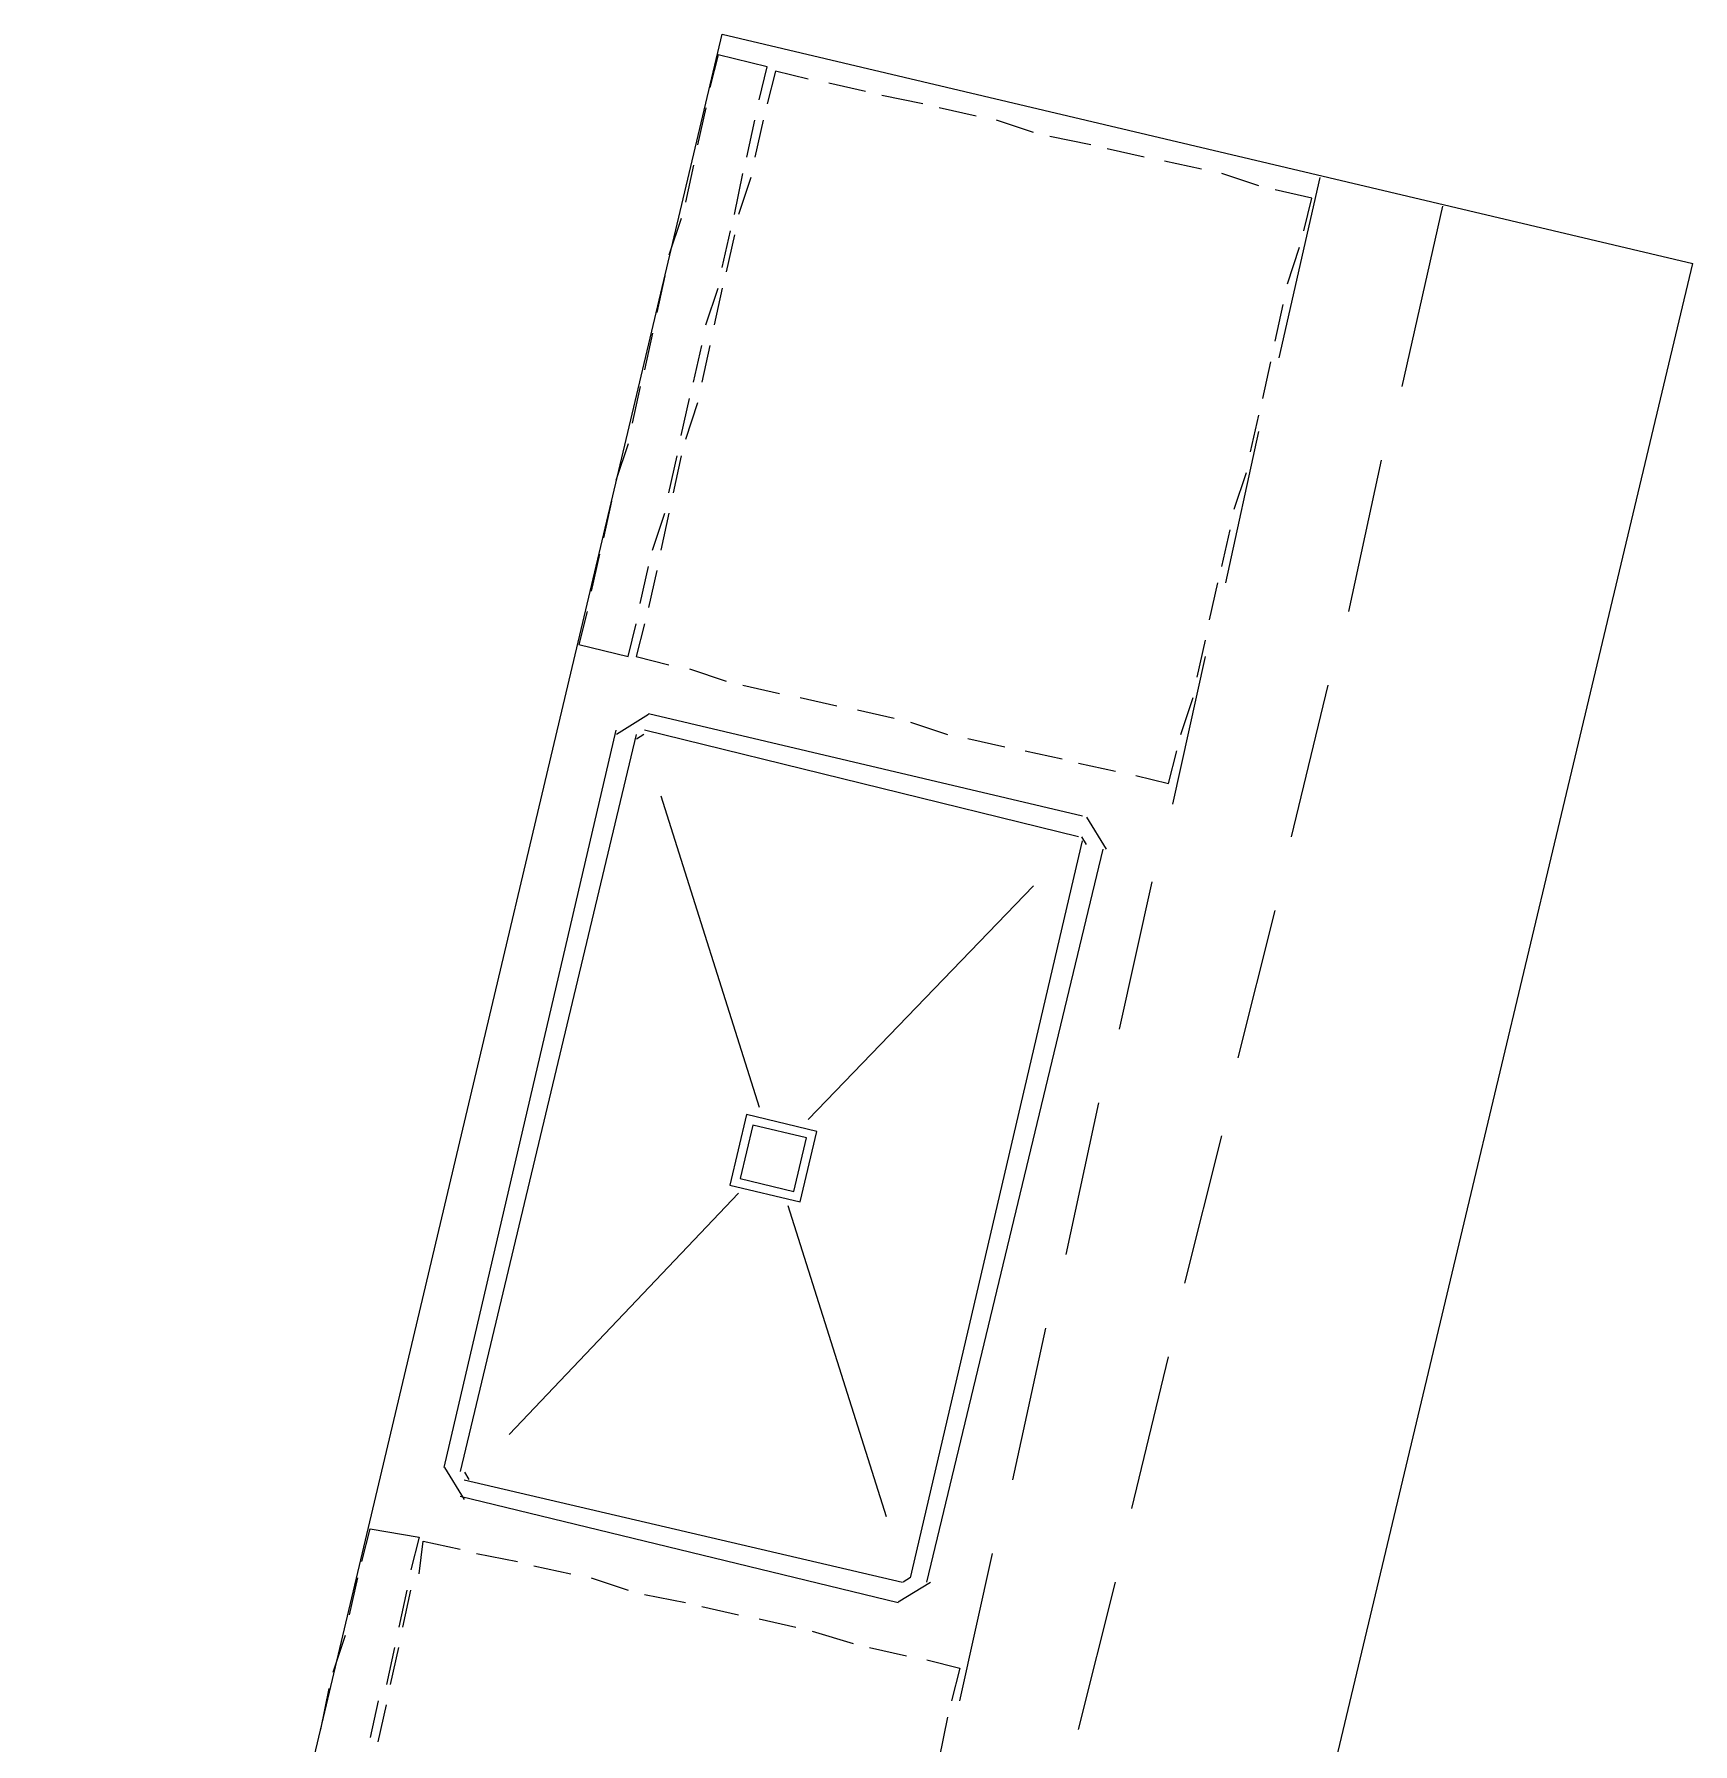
# Model space of a CAD drawing. Header units: feet. Extents: x -84 to 198, y -22 to 181.
# Drawn here: x 66.4 to 71.8, y 23.81 to 29.38 of the extents above; entities that cross this region are included whole.
import ezdxf

# ---------------------------------------------------------------- set-up
doc = ezdxf.new("R2010")
doc.units = ezdxf.units.FT
doc.layers.add('A-LINEA', color=7, linetype='CONTINUOUS')

msp = doc.modelspace()

# ---------------------------------------------------------------- linework, layer by layer
at = {"layer": 'A-LINEA'}
for p, q in [((66.4, 19.9244), (68.64, 29.3778)), ((68.64, 29.3778), (71.8, 28.6311)), ((69.1067, 29.1911), (68.9867, 29.2178)), ((69.2933, 29.1511), (69.16, 29.1778)), ((68.5867, 29.1378), (68.56, 29.0178)), ((69.4667, 29.1111), (69.3467, 29.1378)), ((68.72, 28.9778), (68.7467, 29.0978)), ((68.7733, 29.0978), (68.7467, 28.9778)), ((69.6533, 29.0578), (69.5333, 29.0978)), ((69.84, 29.0178), (69.7067, 29.0444)), ((70.0133, 28.9778), (69.8933, 29.0044)), ((68.5467, 28.9511), (68.52, 28.8311)), ((70.2, 28.9378), (70.08, 28.9644)), ((68.68, 28.7911), (68.7067, 28.9244)), ((68.7333, 28.9111), (68.6933, 28.7911)), ((70.3867, 28.8844), (70.2667, 28.9244)), ((70.4533, 28.3244), (70.5867, 28.9111)), ((70.8533, 28.2311), (70.9867, 28.8178)), ((68.5067, 28.7778), (68.4667, 28.6578)), ((68.64, 28.6178), (68.6667, 28.7378)), ((68.68, 28.7244), (68.6533, 28.6044)), ((70.48, 28.5644), (70.52, 28.6844)), ((69.5467, 19.1778), (71.8, 28.6311)), ((68.4533, 28.5911), (68.4267, 28.4711)), ((68.5867, 28.4311), (68.6267, 28.5511)), ((68.64, 28.5511), (68.6133, 28.4311)), ((70.44, 28.3778), (70.4667, 28.4978)), ((68.4133, 28.4044), (68.3867, 28.2844)), ((68.5467, 28.2444), (68.5733, 28.3644)), ((68.6, 28.3644), (68.5733, 28.2444)), ((70.4, 28.1911), (70.4267, 28.3111)), ((68.3733, 28.2311), (68.3467, 28.1111)), ((68.5067, 28.0711), (68.5333, 28.1911)), ((68.56, 28.1778), (68.52, 28.0578)), ((70.36, 28.0178), (70.3867, 28.1378)), ((70.28, 27.5911), (70.3867, 28.0844)), ((68.3333, 28.0444), (68.2933, 27.9244)), ((68.4667, 27.8844), (68.4933, 28.0044)), ((68.5067, 28.0044), (68.48, 27.8844)), ((70.3067, 27.8311), (70.3467, 27.9511)), ((70.68, 27.4978), (70.7867, 27.9911)), ((68.28, 27.8578), (68.2533, 27.7378)), ((68.4133, 27.6978), (68.4533, 27.8178)), ((68.4667, 27.8178), (68.44, 27.6978)), ((70.2667, 27.6444), (70.2933, 27.7644)), ((68.24, 27.6844), (68.2133, 27.5644)), ((68.3733, 27.5244), (68.4, 27.6444)), ((68.4267, 27.6311), (68.4, 27.5111)), ((70.2267, 27.4711), (70.2533, 27.5911)), ((68.3333, 27.3511), (68.36, 27.4578)), ((70.1867, 27.2844), (70.2133, 27.4044)), ((70.1067, 26.8711), (70.2133, 27.3511)), ((68.5333, 27.3111), (68.6533, 27.2711)), ((68.7067, 27.2578), (68.8267, 27.2311)), ((70.4933, 26.7644), (70.6133, 27.2578)), ((68.8933, 27.2178), (69.0133, 27.1911)), ((69.08, 27.1778), (69.2, 27.1511)), ((70.1333, 27.0978), (70.1733, 27.2178)), ((68.2933, 27.1111), (67.7333, 24.7111)), ((68.4, 27.1621), (68.2957, 27.0978)), ((69.8, 26.7644), (68.3867, 27.1111)), ((69.8133, 26.8311), (68.4, 27.1644)), ((69.2533, 27.1378), (69.3733, 27.0978)), ((68.36, 27.0978), (67.7867, 24.6978)), ((68.3846, 27.0972), (68.3605, 27.0824)), ((69.44, 27.0844), (69.56, 27.0578)), ((69.6267, 27.0444), (69.7467, 27.0178)), ((69.8, 27.0044), (69.92, 26.9778)), ((70.0933, 26.9378), (70.12, 27.0444)), ((69.9867, 26.9644), (70.0933, 26.9378)), ((68.44, 26.8978), (68.76, 25.8844)), ((69.891, 26.7244), (69.8267, 26.8288)), ((69.2533, 24.3511), (69.8133, 26.7511)), ((69.3067, 24.3378), (69.88, 26.7244)), ((69.8261, 26.7398), (69.8113, 26.7639)), ((69.9333, 26.1378), (70.04, 26.6178)), ((69.6533, 26.6044), (68.92, 25.8444)), ((70.32, 26.0444), (70.44, 26.5244)), ((69.76, 25.4044), (69.8667, 25.8978)), ((70.1467, 25.3111), (70.2667, 25.7911)), ((68.6933, 25.6044), (67.9467, 24.8178)), ((68.8533, 25.5644), (69.1733, 24.5511)), ((69.5867, 24.6711), (69.6933, 25.1644)), ((69.9733, 24.5778), (70.0933, 25.0711)), ((67.7357, 24.7112), (67.8, 24.6068)), ((67.8, 24.6711), (69.2267, 24.3378)), ((67.8005, 24.6957), (67.8154, 24.6717)), ((67.7867, 24.6178), (69.2133, 24.2711)), ((67.6533, 24.4844), (67.6267, 24.3778)), ((67.84, 24.4311), (67.9733, 24.4044)), ((68.0267, 24.3911), (68.1467, 24.3644)), ((69.4133, 23.9511), (69.52, 24.4311)), ((67.4267, 24.2311), (67.4533, 24.3511)), ((68.2133, 24.3511), (68.3333, 24.3111)), ((69.2133, 24.2735), (69.3177, 24.3377)), ((69.2287, 24.3383), (69.2528, 24.3532)), ((69.8, 23.8578), (69.92, 24.3378)), ((67.6133, 24.3111), (67.5867, 24.1911)), ((67.6, 24.1911), (67.6267, 24.3111)), ((68.3867, 24.2978), (68.52, 24.2711)), ((68.5733, 24.2578), (68.6933, 24.2311)), ((68.76, 24.2178), (68.88, 24.1911)), ((67.3733, 24.0444), (67.4133, 24.1644)), ((68.9333, 24.1778), (69.0667, 24.1378)), ((67.5733, 24.1244), (67.5467, 24.0044)), ((67.56, 24.0044), (67.5867, 24.1244)), ((69.12, 24.1244), (69.24, 24.0978)), ((69.3067, 24.0844), (69.4133, 24.0578)), ((69.4133, 24.0578), (69.3867, 23.9511)), ((67.3333, 23.8578), (67.36, 23.9911)), ((67.52, 23.9511), (67.4933, 23.8311)), ((67.52, 23.8178), (67.5467, 23.9378)), ((69.3733, 23.8978), (69.3467, 23.7644))]:
    msp.add_line(p, q, dxfattribs=at)
for points in [[(68.76, 29.1644), (68.7867, 29.2711), (68.6267, 29.3111), (68.6, 29.2044)], [(68.92, 29.2311), (68.8133, 29.2578), (68.7867, 29.1511)], [(70.5333, 28.7378), (70.56, 28.8444), (70.44, 28.8711)], [(68.2, 27.4978), (68.1733, 27.3911), (68.3333, 27.3511)], [(68.3867, 27.4578), (68.36, 27.3511), (68.4667, 27.3244)], [(68.6648, 25.6304), (68.8941, 25.5759), (68.9486, 25.8052), (68.7193, 25.8597), (68.6648, 25.6304)], [(68.6988, 25.6513), (68.8731, 25.6099), (68.9145, 25.7842), (68.7402, 25.8256), (68.6988, 25.6513)], [(67.4667, 24.4044), (67.4933, 24.5111), (67.6533, 24.4844)], [(67.6533, 24.3644), (67.6667, 24.4711), (67.7867, 24.4444)]]:
    msp.add_lwpolyline(points, dxfattribs=at)

doc.saveas('drawing.dxf')
